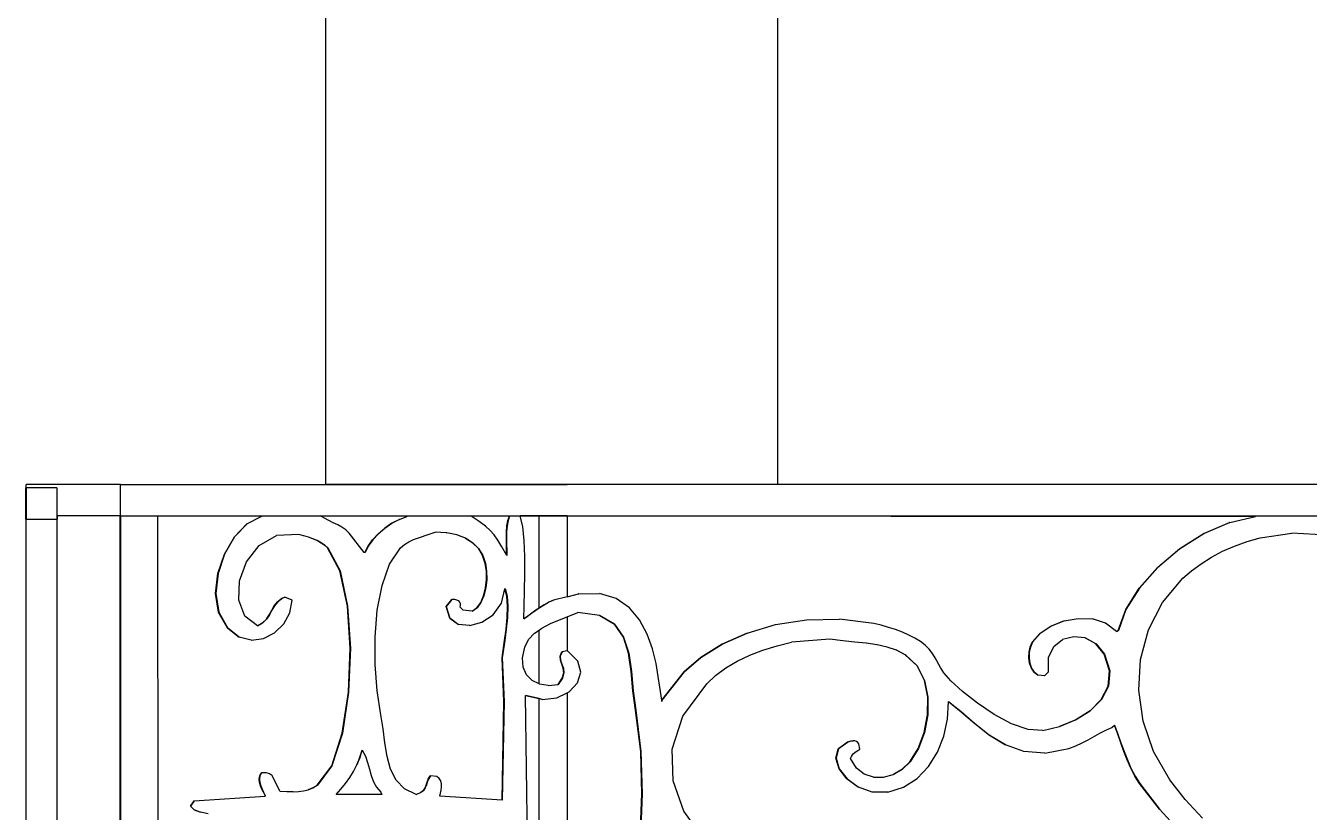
# Model space of a CAD drawing. Header units: inches. Extents: x -343 to 13887, y -13069 to -746.
# Drawn here: x 3357.75 to 3391.85, y -9209.96 to -9189.06 of the extents above; entities that cross this region are included whole.
import ezdxf

# ---------------------------------------------------------------- set-up
doc = ezdxf.new("R2010")
doc.units = ezdxf.units.IN
doc.header["$LTSCALE"] = 17
doc.header["$MEASUREMENT"] = 0
doc.layers.add('OUTLINE', color=1, linetype='Continuous', lineweight=25)

# ---------------------------------------------------------------- blocks, each defined once
blk = doc.blocks.new('fddd')
for p, q in [((-538.745, -3265.13), (-538.745, -3264.301)), ((-538.736, -3264.301), (-538.745, -3264.301)), ((-538.731, -3264.215), (-538.736, -3264.215)), ((-538.736, -3264.301), (-538.736, -3264.215)), ((-538.736, -3265.045), (-538.736, -3264.301)), ((-538.731, -3264.301), (-538.736, -3264.301)), ((-536.226, -3264.215), (-538.731, -3264.215)), ((-538.731, -3264.301), (-538.731, -3264.215)), ((-537.92, -3264.301), (-538.731, -3264.301)), ((-538.731, -3264.301), (-538.731, -3265.045)), ((-537.92, -3264.301), (-537.92, -3265.045)), ((-537.906, -3265.045), (-537.906, -3264.301)), ((-536.226, -3265.045), (-536.226, -3264.215)), ((-536.226, -3264.215), (-535.519, -3264.215)), ((-535.519, -3264.215), (-525.106, -3264.215)), ((-525.106, -3264.215), (-524.359, -3264.215)), ((-501.996, -3264.215), (-524.359, -3264.215)), ((-538.745, -3265.13), (-538.731, -3265.13)), ((-538.736, -3265.045), (-538.731, -3265.045)), ((-538.731, -3265.045), (-538.731, -3265.13)), ((-538.731, -3265.13), (-537.92, -3265.13)), ((-538.731, -3294.125), (-538.731, -3265.13)), ((-537.92, -3265.045), (-537.92, -3265.13)), ((-537.906, -3265.045), (-537.92, -3265.045)), ((-537.906, -3265.13), (-537.92, -3265.13)), ((-537.906, -3265.045), (-537.906, -3265.13)), ((-536.231, -3265.045), (-537.906, -3265.045)), ((-537.906, -3294.125), (-537.906, -3265.13)), ((-536.231, -3294.125), (-536.231, -3265.045)), ((-536.226, -3265.045), (-536.231, -3265.045)), ((-536.226, -3265.055), (-536.226, -3265.045)), ((-535.234, -3265.055), (-536.226, -3265.055)), ((-536.226, -3265.055), (-536.226, -3278.755)), ((-535.234, -3265.055), (-535.234, -3265.045)), ((-535.234, -3265.045), (-532.487, -3265.045)), ((-535.221, -3278.755), (-535.234, -3265.055)), ((-532.487, -3265.055), (-535.234, -3265.055)), ((-532.866, -3265.259), (-532.487, -3265.065)), ((-532.482, -3265.065), (-532.861, -3265.259)), ((-532.487, -3265.055), (-532.487, -3265.045)), ((-532.487, -3265.045), (-532.482, -3265.045)), ((-532.487, -3265.065), (-532.487, -3265.055)), ((-532.482, -3265.055), (-532.487, -3265.055)), ((-532.482, -3265.065), (-532.487, -3265.065)), ((-532.482, -3265.045), (-532.482, -3265.055)), ((-530.902, -3265.055), (-532.482, -3265.055)), ((-532.482, -3265.055), (-532.482, -3265.065)), ((-530.902, -3265.055), (-530.92, -3265.045)), ((-530.92, -3265.045), (-528.618, -3265.045)), ((-530.808, -3265.11), (-530.902, -3265.055)), ((-528.618, -3265.055), (-530.902, -3265.055)), ((-530.691, -3265.169), (-530.808, -3265.11)), ((-528.816, -3265.138), (-528.618, -3265.065)), ((-528.618, -3265.055), (-528.618, -3265.045)), ((-528.618, -3265.045), (-528.613, -3265.045)), ((-528.618, -3265.065), (-528.618, -3265.055)), ((-528.613, -3265.055), (-528.618, -3265.055)), ((-528.613, -3265.065), (-528.618, -3265.065)), ((-528.613, -3265.045), (-528.613, -3265.055)), ((-526.911, -3265.055), (-528.613, -3265.055)), ((-528.613, -3265.055), (-528.613, -3265.065)), ((-526.911, -3265.055), (-526.927, -3265.045)), ((-526.927, -3265.045), (-525.891, -3265.045)), ((-526.701, -3265.194), (-526.911, -3265.055)), ((-525.894, -3265.055), (-526.911, -3265.055)), ((-525.933, -3265.165), (-525.894, -3265.055)), ((-525.889, -3265.055), (-525.928, -3265.165)), ((-525.894, -3265.055), (-525.891, -3265.045)), ((-525.889, -3265.055), (-525.894, -3265.055)), ((-525.891, -3265.045), (-525.886, -3265.045)), ((-525.886, -3265.045), (-525.889, -3265.055)), ((-525.61, -3265.055), (-525.889, -3265.055)), ((-525.61, -3265.055), (-525.613, -3265.045)), ((-525.106, -3265.045), (-525.613, -3265.045)), ((-525.54, -3265.323), (-525.61, -3265.055)), ((-525.106, -3265.055), (-525.61, -3265.055)), ((-524.359, -3265.046), (-525.106, -3265.045)), ((-525.106, -3265.055), (-525.106, -3265.045)), ((-524.359, -3265.055), (-525.106, -3265.055)), ((-525.106, -3267.491), (-525.106, -3265.055)), ((-524.359, -3265.046), (-524.359, -3265.055)), ((-524.359, -3265.046), (-515.766, -3265.055)), ((-524.359, -3265.055), (-524.359, -3267.194)), ((-515.766, -3265.055), (-524.359, -3265.055)), ((-515.766, -3265.055), (-515.761, -3265.055)), ((-503.66, -3265.055), (-515.761, -3265.055)), ((-515.761, -3265.055), (-506.078, -3265.065)), ((-506.758, -3265.217), (-506.078, -3265.065)), ((-506.078, -3265.065), (-506.073, -3265.065)), ((-533.2, -3265.606), (-532.866, -3265.259)), ((-532.861, -3265.259), (-533.195, -3265.606)), ((-532.861, -3265.259), (-532.866, -3265.259)), ((-530.573, -3265.227), (-530.691, -3265.169)), ((-530.456, -3265.285), (-530.573, -3265.227)), ((-530.345, -3265.348), (-530.456, -3265.285)), ((-530.242, -3265.419), (-530.345, -3265.348)), ((-530.151, -3265.501), (-530.242, -3265.419)), ((-529.38, -3265.518), (-529.208, -3265.37)), ((-529.203, -3265.37), (-529.375, -3265.518)), ((-529.208, -3265.37), (-529.02, -3265.241)), ((-529.203, -3265.37), (-529.208, -3265.37)), ((-529.015, -3265.241), (-529.203, -3265.37)), ((-529.02, -3265.241), (-528.821, -3265.138)), ((-529.015, -3265.241), (-529.02, -3265.241)), ((-528.816, -3265.138), (-529.015, -3265.241)), ((-528.816, -3265.138), (-528.821, -3265.138)), ((-526.532, -3265.318), (-526.701, -3265.194)), ((-526.403, -3265.432), (-526.532, -3265.318)), ((-526.298, -3265.552), (-526.403, -3265.432)), ((-525.976, -3265.634), (-525.972, -3265.468)), ((-525.972, -3265.468), (-525.959, -3265.309)), ((-525.968, -3265.468), (-525.972, -3265.468)), ((-525.968, -3265.468), (-525.971, -3265.634)), ((-525.954, -3265.309), (-525.968, -3265.468)), ((-525.959, -3265.309), (-525.933, -3265.165)), ((-525.954, -3265.309), (-525.959, -3265.309)), ((-525.928, -3265.165), (-525.954, -3265.309)), ((-525.928, -3265.165), (-525.933, -3265.165)), ((-525.499, -3265.696), (-525.54, -3265.323)), ((-507.445, -3265.513), (-506.763, -3265.217)), ((-506.758, -3265.217), (-507.44, -3265.513)), ((-506.758, -3265.217), (-506.763, -3265.217)), ((-533.466, -3266.06), (-533.2, -3265.606)), ((-533.195, -3265.606), (-533.462, -3266.06)), ((-533.195, -3265.606), (-533.2, -3265.606)), ((-532.546, -3265.832), (-532.079, -3265.564)), ((-531.49, -3265.542), (-532.079, -3265.564)), ((-531.362, -3265.572), (-531.49, -3265.542)), ((-531.358, -3265.572), (-531.362, -3265.572)), ((-531.235, -3265.608), (-531.358, -3265.572)), ((-531.231, -3265.608), (-531.235, -3265.608)), ((-531.115, -3265.651), (-531.231, -3265.608)), ((-531.002, -3265.701), (-531.115, -3265.651)), ((-531.11, -3265.651), (-531.115, -3265.651)), ((-531.11, -3265.651), (-530.997, -3265.701)), ((-530.899, -3265.758), (-531.002, -3265.701)), ((-530.997, -3265.701), (-531.002, -3265.701)), ((-530.997, -3265.701), (-530.894, -3265.758)), ((-530.807, -3265.822), (-530.899, -3265.758)), ((-530.894, -3265.758), (-530.899, -3265.758)), ((-530.894, -3265.758), (-530.802, -3265.822)), ((-530.155, -3265.502), (-530.154, -3265.503)), ((-529.754, -3266.019), (-530.151, -3265.501)), ((-529.649, -3265.849), (-529.529, -3265.68)), ((-529.524, -3265.68), (-529.645, -3265.849)), ((-529.529, -3265.68), (-529.38, -3265.518)), ((-529.524, -3265.68), (-529.529, -3265.68)), ((-529.375, -3265.518), (-529.524, -3265.68)), ((-529.375, -3265.518), (-529.38, -3265.518)), ((-528.787, -3265.895), (-528.683, -3265.803)), ((-528.683, -3265.803), (-528.568, -3265.732)), ((-528.568, -3265.732), (-528.444, -3265.675)), ((-528.444, -3265.675), (-528.311, -3265.626)), ((-528.311, -3265.626), (-528.023, -3265.535)), ((-528.023, -3265.535), (-527.87, -3265.48)), ((-527.563, -3265.494), (-527.87, -3265.48)), ((-527.563, -3265.494), (-527.558, -3265.494)), ((-527.292, -3265.546), (-527.558, -3265.494)), ((-527.288, -3265.546), (-527.292, -3265.546)), ((-527.062, -3265.635), (-527.288, -3265.546)), ((-526.871, -3265.758), (-527.062, -3265.635)), ((-527.057, -3265.635), (-527.062, -3265.635)), ((-527.057, -3265.635), (-526.866, -3265.758)), ((-526.72, -3265.914), (-526.871, -3265.758)), ((-526.866, -3265.758), (-526.871, -3265.758)), ((-526.866, -3265.758), (-526.715, -3265.914)), ((-526.2, -3265.693), (-526.298, -3265.552)), ((-526.093, -3265.871), (-526.2, -3265.693)), ((-525.974, -3265.801), (-525.976, -3265.634)), ((-525.971, -3265.634), (-525.976, -3265.634)), ((-525.969, -3265.959), (-525.974, -3265.801)), ((-525.969, -3265.801), (-525.974, -3265.801)), ((-525.971, -3265.634), (-525.969, -3265.801)), ((-525.969, -3265.801), (-525.964, -3265.959)), ((-525.483, -3266.128), (-525.499, -3265.696)), ((-508.093, -3265.924), (-507.445, -3265.513)), ((-507.44, -3265.513), (-508.088, -3265.924)), ((-507.44, -3265.513), (-507.445, -3265.513)), ((-506.631, -3265.847), (-506.298, -3265.727)), ((-506.298, -3265.727), (-505.949, -3265.625)), ((-505.949, -3265.625), (-505.106, -3265.501)), ((-504.182, -3265.555), (-505.106, -3265.501)), ((-533.641, -3266.576), (-533.466, -3266.06)), ((-533.462, -3266.06), (-533.636, -3266.576)), ((-533.462, -3266.06), (-533.466, -3266.06)), ((-532.879, -3266.262), (-532.546, -3265.832)), ((-530.726, -3265.895), (-530.807, -3265.822)), ((-530.802, -3265.822), (-530.807, -3265.822)), ((-530.802, -3265.822), (-530.721, -3265.895)), ((-530.396, -3266.509), (-530.726, -3265.895)), ((-530.721, -3265.895), (-530.726, -3265.895)), ((-530.721, -3265.895), (-530.392, -3266.509)), ((-529.734, -3266.019), (-529.754, -3266.019)), ((-529.734, -3266.019), (-529.649, -3265.849)), ((-529.729, -3266.019), (-529.734, -3266.019)), ((-529.645, -3265.849), (-529.729, -3266.019)), ((-529.645, -3265.849), (-529.649, -3265.849)), ((-529.076, -3266.326), (-528.787, -3265.895)), ((-526.608, -3266.098), (-526.72, -3265.914)), ((-526.715, -3265.914), (-526.72, -3265.914)), ((-526.715, -3265.914), (-526.603, -3266.098)), ((-526.535, -3266.31), (-526.608, -3266.098)), ((-526.603, -3266.098), (-526.608, -3266.098)), ((-526.603, -3266.098), (-526.531, -3266.31)), ((-525.965, -3266.094), (-526.093, -3265.871)), ((-525.965, -3266.094), (-525.969, -3265.959)), ((-525.964, -3265.959), (-525.969, -3265.959)), ((-525.96, -3266.102), (-525.965, -3266.094)), ((-525.964, -3265.959), (-525.96, -3266.102)), ((-525.484, -3266.587), (-525.483, -3266.128)), ((-508.675, -3266.417), (-508.093, -3265.924)), ((-508.088, -3265.924), (-508.67, -3266.417)), ((-508.088, -3265.924), (-508.093, -3265.924)), ((-507.521, -3266.315), (-507.244, -3266.143)), ((-507.244, -3266.143), (-506.947, -3265.986)), ((-506.947, -3265.986), (-506.631, -3265.847)), ((-533.062, -3266.772), (-532.879, -3266.262)), ((-529.279, -3266.891), (-529.076, -3266.326)), ((-526.505, -3266.514), (-526.535, -3266.31)), ((-526.531, -3266.31), (-526.535, -3266.31)), ((-526.531, -3266.31), (-526.5, -3266.514)), ((-509.162, -3266.964), (-508.675, -3266.417)), ((-508.67, -3266.417), (-509.157, -3266.964)), ((-508.67, -3266.417), (-508.675, -3266.417)), ((-507.776, -3266.502), (-507.521, -3266.315)), ((-533.701, -3267.107), (-533.641, -3266.576)), ((-533.636, -3266.576), (-533.696, -3267.107)), ((-533.636, -3266.576), (-533.641, -3266.576)), ((-533.083, -3267.282), (-533.062, -3266.772)), ((-530.197, -3267.442), (-530.396, -3266.509)), ((-530.392, -3266.509), (-530.396, -3266.509)), ((-530.392, -3266.509), (-530.192, -3267.442)), ((-526.528, -3266.956), (-526.503, -3266.734)), ((-526.498, -3266.734), (-526.524, -3266.956)), ((-526.503, -3266.734), (-526.505, -3266.514)), ((-526.5, -3266.514), (-526.505, -3266.514)), ((-526.498, -3266.734), (-526.503, -3266.734)), ((-526.5, -3266.514), (-526.498, -3266.734)), ((-525.495, -3267.038), (-525.484, -3266.587)), ((-508.545, -3267.346), (-508.007, -3266.704)), ((-508.007, -3266.704), (-507.776, -3266.502)), ((-533.621, -3267.607), (-533.701, -3267.107)), ((-533.696, -3267.107), (-533.701, -3267.107)), ((-533.696, -3267.107), (-533.616, -3267.607)), ((-529.404, -3267.55), (-529.279, -3266.891)), ((-526.657, -3267.348), (-526.58, -3267.166)), ((-526.576, -3267.166), (-526.653, -3267.348)), ((-526.58, -3267.166), (-526.528, -3266.956)), ((-526.576, -3267.166), (-526.58, -3267.166)), ((-526.524, -3266.956), (-526.576, -3267.166)), ((-526.524, -3266.956), (-526.528, -3266.956)), ((-526.105, -3267.368), (-526.012, -3266.983)), ((-526.012, -3266.983), (-526.01, -3266.973)), ((-525.96, -3267.177), (-526.012, -3266.983)), ((-526.01, -3266.973), (-525.955, -3267.177)), ((-525.942, -3267.442), (-525.96, -3267.177)), ((-525.955, -3267.177), (-525.96, -3267.177)), ((-525.955, -3267.177), (-525.938, -3267.442)), ((-525.507, -3267.447), (-525.495, -3267.038)), ((-524.359, -3267.194), (-524.056, -3267.118)), ((-524.051, -3267.118), (-524.056, -3267.118)), ((-524.051, -3267.118), (-523.505, -3267.11)), ((-523.5, -3267.11), (-523.505, -3267.11)), ((-523.056, -3267.242), (-523.5, -3267.11)), ((-509.521, -3267.533), (-509.162, -3266.964)), ((-509.157, -3266.964), (-509.516, -3267.533)), ((-509.157, -3266.964), (-509.162, -3266.964)), ((-532.927, -3267.708), (-533.083, -3267.282)), ((-532.209, -3267.549), (-532.141, -3267.432)), ((-532.136, -3267.432), (-532.204, -3267.549)), ((-532.141, -3267.432), (-532.056, -3267.327)), ((-532.136, -3267.432), (-532.141, -3267.432)), ((-532.051, -3267.327), (-532.136, -3267.432)), ((-532.056, -3267.327), (-531.941, -3267.243)), ((-532.051, -3267.327), (-532.056, -3267.327)), ((-531.936, -3267.243), (-532.051, -3267.327)), ((-531.941, -3267.243), (-531.867, -3267.201)), ((-531.936, -3267.243), (-531.941, -3267.243)), ((-531.864, -3267.203), (-531.936, -3267.243)), ((-531.867, -3267.201), (-531.864, -3267.203)), ((-531.862, -3267.201), (-531.864, -3267.203)), ((-531.664, -3267.284), (-531.862, -3267.201)), ((-531.727, -3267.618), (-531.664, -3267.284)), ((-530.123, -3268.561), (-530.197, -3267.442)), ((-530.192, -3267.442), (-530.197, -3267.442)), ((-530.192, -3267.442), (-530.119, -3268.561)), ((-527.577, -3267.45), (-527.428, -3267.264)), ((-527.479, -3267.76), (-527.577, -3267.45)), ((-527.572, -3267.45), (-527.577, -3267.45)), ((-527.423, -3267.264), (-527.572, -3267.45)), ((-527.572, -3267.45), (-527.474, -3267.76)), ((-527.423, -3267.264), (-527.428, -3267.264)), ((-527.423, -3267.264), (-527.422, -3267.264)), ((-527.347, -3267.27), (-527.422, -3267.264)), ((-527.287, -3267.284), (-527.347, -3267.27)), ((-527.242, -3267.306), (-527.287, -3267.284)), ((-527.211, -3267.336), (-527.242, -3267.306)), ((-527.194, -3267.373), (-527.211, -3267.336)), ((-527.2, -3267.471), (-527.19, -3267.418)), ((-527.126, -3267.554), (-527.2, -3267.471)), ((-527.19, -3267.418), (-527.194, -3267.373)), ((-526.882, -3267.574), (-526.758, -3267.489)), ((-526.754, -3267.489), (-526.878, -3267.575)), ((-526.758, -3267.489), (-526.657, -3267.348)), ((-526.754, -3267.489), (-526.758, -3267.489)), ((-526.653, -3267.348), (-526.754, -3267.489)), ((-526.653, -3267.348), (-526.657, -3267.348)), ((-526.328, -3267.671), (-526.105, -3267.368)), ((-525.953, -3267.744), (-525.942, -3267.442)), ((-525.938, -3267.442), (-525.948, -3267.744)), ((-525.938, -3267.442), (-525.942, -3267.442)), ((-525.514, -3267.779), (-525.507, -3267.447)), ((-525.197, -3267.554), (-525.106, -3267.491)), ((-525.106, -3267.494), (-525.192, -3267.554)), ((-525.106, -3267.491), (-525.087, -3267.478)), ((-525.083, -3267.478), (-525.106, -3267.494)), ((-525.106, -3267.494), (-525.106, -3267.491)), ((-525.087, -3267.478), (-524.973, -3267.405)), ((-525.083, -3267.478), (-525.087, -3267.478)), ((-524.969, -3267.405), (-525.083, -3267.478)), ((-524.973, -3267.405), (-524.853, -3267.34)), ((-524.969, -3267.405), (-524.973, -3267.405)), ((-524.849, -3267.34), (-524.969, -3267.405)), ((-524.853, -3267.34), (-524.725, -3267.284)), ((-524.849, -3267.34), (-524.853, -3267.34)), ((-524.72, -3267.284), (-524.849, -3267.34)), ((-524.72, -3267.284), (-524.725, -3267.284)), ((-524.359, -3267.194), (-524.72, -3267.284)), ((-522.706, -3267.486), (-523.056, -3267.242)), ((-522.437, -3267.81), (-522.706, -3267.486)), ((-508.919, -3268.073), (-508.545, -3267.346)), ((-533.379, -3268.031), (-533.621, -3267.607)), ((-533.616, -3267.607), (-533.621, -3267.607)), ((-533.616, -3267.607), (-533.375, -3268.031)), ((-532.583, -3267.967), (-532.927, -3267.708)), ((-532.45, -3267.889), (-532.35, -3267.786)), ((-532.345, -3267.786), (-532.445, -3267.889)), ((-532.35, -3267.786), (-532.274, -3267.67)), ((-532.345, -3267.786), (-532.35, -3267.786)), ((-532.27, -3267.67), (-532.345, -3267.786)), ((-532.274, -3267.67), (-532.209, -3267.549)), ((-532.27, -3267.67), (-532.274, -3267.67)), ((-532.204, -3267.549), (-532.27, -3267.67)), ((-532.204, -3267.549), (-532.209, -3267.549)), ((-531.891, -3267.913), (-531.727, -3267.618)), ((-529.461, -3268.263), (-529.404, -3267.55)), ((-527.255, -3267.927), (-527.479, -3267.76)), ((-527.474, -3267.76), (-527.479, -3267.76)), ((-527.474, -3267.76), (-527.25, -3267.927)), ((-526.882, -3267.574), (-527.126, -3267.554)), ((-526.878, -3267.575), (-526.882, -3267.574)), ((-526.626, -3267.873), (-526.328, -3267.671)), ((-525.982, -3268.057), (-525.953, -3267.744)), ((-525.948, -3267.744), (-525.977, -3268.057)), ((-525.948, -3267.744), (-525.953, -3267.744)), ((-525.514, -3267.779), (-525.411, -3267.709)), ((-525.406, -3267.709), (-525.514, -3267.782)), ((-525.514, -3267.782), (-525.514, -3267.779)), ((-525.411, -3267.709), (-525.304, -3267.632)), ((-525.406, -3267.709), (-525.411, -3267.709)), ((-525.299, -3267.632), (-525.406, -3267.709)), ((-525.304, -3267.632), (-525.197, -3267.554)), ((-525.299, -3267.632), (-525.304, -3267.632)), ((-525.192, -3267.554), (-525.299, -3267.632)), ((-525.192, -3267.554), (-525.197, -3267.554)), ((-524.807, -3267.907), (-524.564, -3267.803)), ((-524.564, -3267.803), (-524.359, -3267.724)), ((-524.359, -3267.724), (-524.076, -3267.616)), ((-524.359, -3267.724), (-524.359, -3268.634)), ((-523.497, -3267.694), (-524.076, -3267.616)), ((-523.106, -3267.92), (-523.497, -3267.694)), ((-523.497, -3267.694), (-523.493, -3267.694)), ((-523.493, -3267.694), (-523.102, -3267.92)), ((-522.237, -3268.184), (-522.437, -3267.81)), ((-518.822, -3267.933), (-518.004, -3267.803)), ((-517.999, -3267.803), (-518.004, -3267.803)), ((-517.999, -3267.803), (-517.129, -3267.788)), ((-517.124, -3267.788), (-517.129, -3267.788)), ((-516.215, -3267.907), (-517.124, -3267.788)), ((-511.51, -3267.976), (-511.16, -3267.837)), ((-511.156, -3267.837), (-511.505, -3267.976)), ((-511.156, -3267.837), (-511.16, -3267.837)), ((-511.156, -3267.837), (-510.783, -3267.767)), ((-510.783, -3267.767), (-510.401, -3267.78)), ((-510.055, -3267.891), (-510.401, -3267.78)), ((-509.723, -3268.093), (-509.521, -3267.533)), ((-509.516, -3267.533), (-509.718, -3268.093)), ((-509.516, -3267.533), (-509.521, -3267.533)), ((-533.076, -3268.265), (-533.379, -3268.031)), ((-533.375, -3268.031), (-533.379, -3268.031)), ((-533.375, -3268.031), (-533.072, -3268.265)), ((-532.583, -3267.967), (-532.45, -3267.889)), ((-532.581, -3267.969), (-532.583, -3267.967)), ((-532.445, -3267.889), (-532.581, -3267.969)), ((-532.445, -3267.889), (-532.45, -3267.889)), ((-532.426, -3268.302), (-532.132, -3268.149)), ((-532.132, -3268.149), (-531.891, -3267.913)), ((-527.25, -3267.927), (-527.255, -3267.927)), ((-526.955, -3267.961), (-527.25, -3267.927)), ((-526.954, -3267.961), (-526.955, -3267.961)), ((-526.95, -3267.961), (-526.954, -3267.961)), ((-526.95, -3267.961), (-526.626, -3267.873)), ((-526.021, -3268.357), (-525.982, -3268.057)), ((-525.977, -3268.057), (-526.016, -3268.357)), ((-525.977, -3268.057), (-525.982, -3268.057)), ((-525.385, -3268.33), (-525.229, -3268.164)), ((-525.229, -3268.164), (-525.106, -3268.077)), ((-525.106, -3268.077), (-525.032, -3268.025)), ((-525.106, -3269.511), (-525.106, -3268.077)), ((-525.032, -3268.025), (-524.807, -3267.907)), ((-523.102, -3267.92), (-523.106, -3267.92)), ((-522.865, -3268.264), (-523.106, -3267.92)), ((-523.102, -3267.92), (-522.86, -3268.264)), ((-522.093, -3268.579), (-522.237, -3268.184)), ((-520.247, -3268.456), (-519.58, -3268.157)), ((-519.575, -3268.157), (-520.243, -3268.456)), ((-519.575, -3268.157), (-519.58, -3268.157)), ((-519.575, -3268.157), (-518.826, -3267.933)), ((-518.822, -3267.933), (-518.826, -3267.933)), ((-516.017, -3267.952), (-516.215, -3267.907)), ((-515.824, -3268.006), (-516.017, -3267.952)), ((-515.636, -3268.067), (-515.824, -3268.006)), ((-515.456, -3268.136), (-515.636, -3268.067)), ((-515.284, -3268.212), (-515.456, -3268.136)), ((-512.004, -3268.404), (-511.801, -3268.17)), ((-511.796, -3268.17), (-511.999, -3268.404)), ((-511.801, -3268.17), (-511.51, -3267.976)), ((-511.796, -3268.17), (-511.801, -3268.17)), ((-511.505, -3267.976), (-511.796, -3268.17)), ((-511.505, -3267.976), (-511.51, -3267.976)), ((-509.769, -3268.113), (-510.055, -3267.891)), ((-509.769, -3268.113), (-509.723, -3268.093)), ((-509.768, -3268.114), (-509.769, -3268.113)), ((-509.718, -3268.093), (-509.768, -3268.114)), ((-509.718, -3268.093), (-509.723, -3268.093)), ((-509.129, -3268.859), (-508.919, -3268.073)), ((-533.072, -3268.265), (-533.076, -3268.265)), ((-532.752, -3268.348), (-533.072, -3268.265)), ((-532.749, -3268.348), (-532.752, -3268.348)), ((-532.747, -3268.348), (-532.749, -3268.348)), ((-532.747, -3268.348), (-532.426, -3268.302)), ((-529.458, -3268.991), (-529.461, -3268.263)), ((-526.089, -3268.819), (-526.021, -3268.357)), ((-526.016, -3268.357), (-526.084, -3268.819)), ((-526.016, -3268.357), (-526.021, -3268.357)), ((-525.55, -3268.817), (-525.489, -3268.529)), ((-525.489, -3268.529), (-525.385, -3268.33)), ((-522.86, -3268.264), (-522.865, -3268.264)), ((-522.73, -3268.694), (-522.865, -3268.264)), ((-522.86, -3268.264), (-522.725, -3268.694)), ((-520.811, -3268.807), (-520.247, -3268.456)), ((-520.243, -3268.456), (-520.806, -3268.807)), ((-520.243, -3268.456), (-520.247, -3268.456)), ((-519.158, -3268.608), (-518.785, -3268.494)), ((-518.785, -3268.494), (-518.397, -3268.404)), ((-517.38, -3268.321), (-518.397, -3268.404)), ((-517.041, -3268.364), (-517.38, -3268.321)), ((-517.041, -3268.364), (-517.037, -3268.364)), ((-516.718, -3268.398), (-517.037, -3268.364)), ((-516.714, -3268.398), (-516.718, -3268.398)), ((-516.415, -3268.43), (-516.714, -3268.398)), ((-516.41, -3268.43), (-516.415, -3268.43)), ((-516.13, -3268.471), (-516.41, -3268.43)), ((-516.125, -3268.471), (-516.13, -3268.471)), ((-515.862, -3268.53), (-516.125, -3268.471)), ((-515.857, -3268.53), (-515.862, -3268.53)), ((-515.611, -3268.615), (-515.857, -3268.53)), ((-515.124, -3268.294), (-515.284, -3268.212)), ((-514.975, -3268.384), (-515.124, -3268.294)), ((-514.846, -3268.481), (-514.975, -3268.384)), ((-514.743, -3268.586), (-514.846, -3268.481)), ((-512.091, -3268.669), (-512.06, -3268.529)), ((-512.055, -3268.529), (-512.086, -3268.669)), ((-512.06, -3268.529), (-512.004, -3268.404)), ((-512.055, -3268.529), (-512.06, -3268.529)), ((-511.999, -3268.404), (-512.055, -3268.529)), ((-511.999, -3268.404), (-512.004, -3268.404)), ((-511.576, -3268.806), (-511.436, -3268.518)), ((-511.436, -3268.518), (-511.199, -3268.332)), ((-510.905, -3268.254), (-511.199, -3268.332)), ((-510.601, -3268.289), (-510.905, -3268.254)), ((-510.315, -3268.441), (-510.601, -3268.289)), ((-510.596, -3268.289), (-510.601, -3268.289)), ((-510.596, -3268.289), (-510.31, -3268.441)), ((-510.095, -3268.715), (-510.315, -3268.441)), ((-510.31, -3268.441), (-510.315, -3268.441)), ((-510.31, -3268.441), (-510.09, -3268.715)), ((-530.171, -3269.73), (-530.123, -3268.561)), ((-530.119, -3268.561), (-530.166, -3269.73)), ((-530.119, -3268.561), (-530.123, -3268.561)), ((-526.039, -3269.98), (-526.089, -3268.819)), ((-526.084, -3268.819), (-526.089, -3268.819)), ((-526.084, -3268.819), (-526.035, -3269.98)), ((-525.531, -3269.065), (-525.55, -3268.817)), ((-524.548, -3268.77), (-524.502, -3268.653)), ((-524.543, -3268.77), (-524.548, -3268.77)), ((-524.54, -3268.878), (-524.548, -3268.77)), ((-524.497, -3268.653), (-524.543, -3268.77)), ((-524.543, -3268.77), (-524.535, -3268.878)), ((-524.535, -3268.878), (-524.54, -3268.878)), ((-524.504, -3268.983), (-524.54, -3268.878)), ((-524.535, -3268.878), (-524.499, -3268.983)), ((-524.497, -3268.653), (-524.502, -3268.653)), ((-524.359, -3268.634), (-524.497, -3268.653)), ((-524.359, -3268.634), (-524.353, -3268.632)), ((-524.348, -3268.632), (-524.353, -3268.632)), ((-524.077, -3268.905), (-524.348, -3268.632)), ((-522.66, -3269.182), (-522.73, -3268.694)), ((-522.725, -3268.694), (-522.73, -3268.694)), ((-522.725, -3268.694), (-522.655, -3269.182)), ((-521.993, -3268.964), (-522.093, -3268.579)), ((-521.253, -3269.192), (-520.811, -3268.807)), ((-520.806, -3268.807), (-521.249, -3269.192)), ((-520.806, -3268.807), (-520.811, -3268.807)), ((-519.843, -3268.904), (-519.512, -3268.745)), ((-519.512, -3268.745), (-519.158, -3268.608)), ((-515.377, -3268.736), (-515.611, -3268.615)), ((-515.607, -3268.615), (-515.611, -3268.615)), ((-515.607, -3268.615), (-515.372, -3268.736)), ((-515.064, -3269.029), (-515.377, -3268.736)), ((-515.372, -3268.736), (-515.377, -3268.736)), ((-515.372, -3268.736), (-515.059, -3269.029)), ((-514.658, -3268.698), (-514.743, -3268.586)), ((-514.584, -3268.816), (-514.658, -3268.698)), ((-514.44, -3269.074), (-514.584, -3268.816)), ((-512.095, -3268.815), (-512.091, -3268.669)), ((-512.074, -3268.957), (-512.095, -3268.815)), ((-512.091, -3268.815), (-512.095, -3268.815)), ((-512.086, -3268.669), (-512.091, -3268.669)), ((-512.086, -3268.669), (-512.091, -3268.815)), ((-512.091, -3268.815), (-512.07, -3268.957)), ((-511.578, -3269.192), (-511.576, -3268.806)), ((-509.952, -3269.164), (-510.095, -3268.715)), ((-510.09, -3268.715), (-510.095, -3268.715)), ((-510.09, -3268.715), (-509.947, -3269.164)), ((-509.177, -3269.678), (-509.129, -3268.859)), ((-529.404, -3269.694), (-529.458, -3268.991)), ((-525.442, -3269.267), (-525.531, -3269.065)), ((-524.499, -3268.983), (-524.504, -3268.983)), ((-524.466, -3269.094), (-524.504, -3268.983)), ((-524.499, -3268.983), (-524.462, -3269.094)), ((-524.489, -3269.357), (-524.453, -3269.216)), ((-524.448, -3269.216), (-524.484, -3269.357)), ((-524.462, -3269.094), (-524.466, -3269.094)), ((-524.453, -3269.216), (-524.466, -3269.094)), ((-524.462, -3269.094), (-524.448, -3269.216)), ((-524.448, -3269.216), (-524.453, -3269.216)), ((-524.089, -3269.482), (-524.001, -3269.199)), ((-524.001, -3269.199), (-524.077, -3268.905)), ((-522.655, -3269.182), (-522.66, -3269.182)), ((-522.612, -3269.697), (-522.66, -3269.182)), ((-522.655, -3269.182), (-522.607, -3269.697)), ((-521.849, -3269.939), (-521.993, -3268.964)), ((-521.849, -3269.939), (-521.253, -3269.192)), ((-521.249, -3269.192), (-521.844, -3269.939)), ((-521.249, -3269.192), (-521.253, -3269.192)), ((-520.418, -3269.285), (-520.146, -3269.085)), ((-520.146, -3269.085), (-519.843, -3268.904)), ((-514.869, -3269.414), (-515.064, -3269.029)), ((-515.059, -3269.029), (-515.064, -3269.029)), ((-515.059, -3269.029), (-514.864, -3269.414)), ((-514.355, -3269.213), (-514.44, -3269.074)), ((-514.169, -3269.431), (-514.355, -3269.213)), ((-512.027, -3269.088), (-512.074, -3268.957)), ((-512.07, -3268.957), (-512.074, -3268.957)), ((-512.07, -3268.957), (-512.023, -3269.088)), ((-511.954, -3269.197), (-512.027, -3269.088)), ((-512.023, -3269.088), (-512.027, -3269.088)), ((-512.023, -3269.088), (-511.95, -3269.197)), ((-511.855, -3269.275), (-511.954, -3269.197)), ((-511.95, -3269.197), (-511.954, -3269.197)), ((-511.95, -3269.197), (-511.851, -3269.275)), ((-511.677, -3269.296), (-511.578, -3269.192)), ((-509.989, -3269.569), (-509.952, -3269.164)), ((-509.947, -3269.164), (-509.984, -3269.569)), ((-509.947, -3269.164), (-509.952, -3269.164)), ((-525.294, -3269.419), (-525.442, -3269.267)), ((-525.106, -3269.511), (-525.294, -3269.419)), ((-525.097, -3269.516), (-525.106, -3269.511)), ((-524.861, -3269.553), (-525.097, -3269.516)), ((-524.861, -3269.553), (-524.601, -3269.524)), ((-524.601, -3269.524), (-524.489, -3269.357)), ((-524.596, -3269.524), (-524.601, -3269.524)), ((-524.484, -3269.357), (-524.596, -3269.524)), ((-524.484, -3269.357), (-524.489, -3269.357)), ((-524.31, -3269.718), (-524.089, -3269.482)), ((-521.284, -3270.369), (-520.654, -3269.503)), ((-520.654, -3269.503), (-520.418, -3269.285)), ((-514.781, -3269.859), (-514.869, -3269.414)), ((-514.864, -3269.414), (-514.869, -3269.414)), ((-514.864, -3269.414), (-514.776, -3269.859)), ((-513.859, -3269.714), (-514.169, -3269.431)), ((-511.851, -3269.275), (-511.855, -3269.275)), ((-511.682, -3269.296), (-511.851, -3269.275)), ((-511.677, -3269.296), (-511.682, -3269.296)), ((-510.173, -3269.925), (-509.989, -3269.569)), ((-509.984, -3269.569), (-510.168, -3269.925)), ((-509.984, -3269.569), (-509.989, -3269.569)), ((-530.336, -3270.816), (-530.171, -3269.73)), ((-530.166, -3269.73), (-530.331, -3270.816)), ((-530.166, -3269.73), (-530.171, -3269.73)), ((-529.308, -3270.333), (-529.404, -3269.694)), ((-525.464, -3269.816), (-525.464, -3269.814)), ((-525.464, -3269.814), (-525.106, -3269.9)), ((-525.106, -3269.9), (-525.464, -3269.816)), ((-525.366, -3278.065), (-525.464, -3269.816)), ((-525.033, -3269.919), (-525.106, -3269.9)), ((-525.106, -3277.813), (-525.106, -3269.9)), ((-525.028, -3269.919), (-524.633, -3269.876)), ((-524.633, -3269.876), (-524.359, -3269.742)), ((-524.359, -3269.742), (-524.31, -3269.718)), ((-524.359, -3269.742), (-524.359, -3276.765)), ((-522.543, -3270.209), (-522.612, -3269.697)), ((-522.607, -3269.697), (-522.612, -3269.697)), ((-522.607, -3269.697), (-522.538, -3270.209)), ((-514.787, -3270.332), (-514.781, -3269.859)), ((-514.776, -3269.859), (-514.782, -3270.332)), ((-514.776, -3269.859), (-514.781, -3269.859)), ((-513.463, -3270.024), (-513.859, -3269.714)), ((-509.063, -3270.501), (-509.177, -3269.678)), ((-526.089, -3272.593), (-526.039, -3269.98)), ((-526.035, -3269.98), (-526.084, -3272.593)), ((-526.035, -3269.98), (-526.039, -3269.98)), ((-525.03, -3269.919), (-525.033, -3269.919)), ((-525.028, -3269.919), (-525.03, -3269.919)), ((-522.405, -3271.307), (-522.543, -3270.209)), ((-522.538, -3270.209), (-522.543, -3270.209)), ((-522.538, -3270.209), (-522.4, -3271.307)), ((-521.849, -3269.948), (-521.849, -3269.939)), ((-521.844, -3269.939), (-521.849, -3269.939)), ((-521.844, -3269.98), (-521.849, -3269.948)), ((-521.844, -3269.939), (-521.844, -3269.98)), ((-514.254, -3270.442), (-514.231, -3269.984)), ((-514.231, -3269.98), (-513.891, -3270.254)), ((-514.231, -3269.984), (-514.231, -3269.98)), ((-513.896, -3270.254), (-514.231, -3269.984)), ((-513.015, -3270.321), (-513.463, -3270.024)), ((-510.852, -3270.467), (-510.471, -3270.226)), ((-510.466, -3270.226), (-510.847, -3270.467)), ((-510.471, -3270.226), (-510.173, -3269.925)), ((-510.466, -3270.226), (-510.471, -3270.226)), ((-510.168, -3269.925), (-510.466, -3270.226)), ((-510.168, -3269.925), (-510.173, -3269.925)), ((-529.251, -3270.699), (-529.308, -3270.333)), ((-521.568, -3271.238), (-521.284, -3270.369)), ((-514.875, -3270.797), (-514.787, -3270.332)), ((-514.782, -3270.332), (-514.87, -3270.797)), ((-514.782, -3270.332), (-514.787, -3270.332)), ((-514.353, -3270.895), (-514.254, -3270.442)), ((-513.538, -3270.564), (-513.896, -3270.254)), ((-513.891, -3270.254), (-513.896, -3270.254)), ((-513.891, -3270.254), (-513.533, -3270.564)), ((-513.15, -3270.87), (-513.538, -3270.564)), ((-513.533, -3270.564), (-513.538, -3270.564)), ((-513.533, -3270.564), (-513.145, -3270.87)), ((-512.553, -3270.567), (-513.015, -3270.321)), ((-512.111, -3270.722), (-512.553, -3270.567)), ((-511.283, -3270.643), (-510.852, -3270.467)), ((-510.847, -3270.467), (-511.278, -3270.643)), ((-510.847, -3270.467), (-510.852, -3270.467)), ((-508.788, -3271.302), (-509.063, -3270.501)), ((-530.613, -3271.684), (-530.336, -3270.816)), ((-530.331, -3270.816), (-530.609, -3271.684)), ((-530.331, -3270.816), (-530.336, -3270.816)), ((-529.203, -3271.074), (-529.251, -3270.699)), ((-515.034, -3271.224), (-514.875, -3270.797)), ((-514.87, -3270.797), (-515.03, -3271.224)), ((-514.87, -3270.797), (-514.875, -3270.797)), ((-514.524, -3271.321), (-514.353, -3270.895)), ((-512.718, -3271.13), (-513.15, -3270.87)), ((-513.145, -3270.87), (-513.15, -3270.87)), ((-513.145, -3270.87), (-512.713, -3271.13)), ((-511.727, -3270.748), (-512.111, -3270.722)), ((-511.727, -3270.748), (-511.283, -3270.643)), ((-511.278, -3270.643), (-511.283, -3270.643)), ((-510.519, -3270.993), (-510.208, -3270.819)), ((-510.208, -3270.819), (-510.052, -3270.737)), ((-510.052, -3270.737), (-509.892, -3270.665)), ((-509.892, -3270.665), (-509.821, -3270.606)), ((-509.821, -3270.606), (-509.817, -3270.603)), ((-509.735, -3270.84), (-509.821, -3270.606)), ((-509.817, -3270.603), (-509.73, -3270.84)), ((-509.653, -3271.074), (-509.735, -3270.84)), ((-509.73, -3270.84), (-509.735, -3270.84)), ((-509.73, -3270.84), (-509.648, -3271.074)), ((-529.866, -3271.469), (-529.804, -3271.266)), ((-529.804, -3271.266), (-529.838, -3271.36)), ((-529.804, -3271.266), (-529.722, -3271.427)), ((-529.143, -3271.439), (-529.203, -3271.074)), ((-521.546, -3272.086), (-521.568, -3271.238)), ((-517.222, -3271.484), (-517.157, -3271.236)), ((-517.152, -3271.236), (-517.218, -3271.484)), ((-517.157, -3271.236), (-516.914, -3271.059)), ((-517.152, -3271.236), (-517.157, -3271.236)), ((-516.909, -3271.059), (-517.152, -3271.236)), ((-516.914, -3271.059), (-516.865, -3271.036)), ((-516.909, -3271.059), (-516.914, -3271.059)), ((-516.861, -3271.036), (-516.909, -3271.059)), ((-516.861, -3271.036), (-516.865, -3271.036)), ((-516.861, -3271.036), (-516.817, -3271.023)), ((-516.812, -3271.023), (-516.817, -3271.023)), ((-516.812, -3271.023), (-516.769, -3271.019)), ((-516.769, -3271.019), (-516.767, -3271.019)), ((-516.764, -3271.019), (-516.767, -3271.019)), ((-516.72, -3271.024), (-516.764, -3271.019)), ((-516.678, -3271.039), (-516.72, -3271.024)), ((-516.684, -3271.302), (-516.64, -3271.275)), ((-516.642, -3271.065), (-516.678, -3271.039)), ((-516.612, -3271.1), (-516.642, -3271.065)), ((-516.64, -3271.275), (-516.587, -3271.245)), ((-516.587, -3271.245), (-516.612, -3271.1)), ((-515.253, -3271.577), (-515.034, -3271.224)), ((-515.03, -3271.224), (-515.248, -3271.577)), ((-515.03, -3271.224), (-515.034, -3271.224)), ((-512.713, -3271.13), (-512.718, -3271.13)), ((-512.231, -3271.304), (-512.713, -3271.13)), ((-511.67, -3271.349), (-511.032, -3271.225)), ((-511.032, -3271.225), (-510.851, -3271.157)), ((-510.851, -3271.157), (-510.681, -3271.078)), ((-510.681, -3271.078), (-510.519, -3270.993)), ((-509.571, -3271.303), (-509.653, -3271.074)), ((-509.648, -3271.074), (-509.653, -3271.074)), ((-509.648, -3271.074), (-509.566, -3271.303)), ((-529.944, -3271.656), (-529.866, -3271.469)), ((-529.913, -3271.569), (-529.944, -3271.656)), ((-529.838, -3271.36), (-529.913, -3271.569)), ((-529.871, -3271.469), (-529.913, -3271.569)), ((-529.838, -3271.36), (-529.871, -3271.469)), ((-529.866, -3271.469), (-529.871, -3271.469)), ((-529.722, -3271.427), (-529.662, -3271.597)), ((-529.662, -3271.597), (-529.613, -3271.771)), ((-529.051, -3271.777), (-529.143, -3271.439)), ((-522.4, -3271.307), (-522.405, -3271.307)), ((-522.374, -3272.429), (-522.405, -3271.307)), ((-522.4, -3271.307), (-522.369, -3272.429)), ((-517.137, -3271.762), (-517.222, -3271.484)), ((-517.218, -3271.484), (-517.222, -3271.484)), ((-517.218, -3271.484), (-517.132, -3271.762)), ((-516.835, -3271.494), (-516.809, -3271.44)), ((-516.677, -3271.747), (-516.835, -3271.494)), ((-516.809, -3271.44), (-516.782, -3271.396)), ((-516.782, -3271.396), (-516.754, -3271.36)), ((-516.754, -3271.36), (-516.722, -3271.33)), ((-516.722, -3271.33), (-516.684, -3271.302)), ((-515.458, -3271.776), (-515.253, -3271.577)), ((-515.248, -3271.577), (-515.453, -3271.776)), ((-515.248, -3271.577), (-515.253, -3271.577)), ((-514.763, -3271.701), (-514.524, -3271.321)), ((-512.226, -3271.304), (-512.231, -3271.304)), ((-511.674, -3271.349), (-512.226, -3271.304)), ((-511.673, -3271.349), (-511.674, -3271.349)), ((-511.67, -3271.349), (-511.673, -3271.349)), ((-509.484, -3271.527), (-509.571, -3271.303)), ((-509.566, -3271.303), (-509.571, -3271.303)), ((-509.566, -3271.303), (-509.479, -3271.527)), ((-509.389, -3271.745), (-509.484, -3271.527)), ((-509.479, -3271.527), (-509.484, -3271.527)), ((-509.479, -3271.527), (-509.384, -3271.745)), ((-508.354, -3272.054), (-508.788, -3271.302)), ((-532.541, -3272.035), (-532.527, -3271.949)), ((-532.523, -3271.949), (-532.536, -3272.035)), ((-532.527, -3271.949), (-532.487, -3271.868)), ((-532.523, -3271.949), (-532.527, -3271.949)), ((-532.482, -3271.868), (-532.523, -3271.949)), ((-532.487, -3271.868), (-532.482, -3271.868)), ((-532.457, -3271.868), (-532.482, -3271.868)), ((-532.401, -3271.87), (-532.457, -3271.868)), ((-532.357, -3271.874), (-532.401, -3271.87)), ((-532.323, -3271.88), (-532.357, -3271.874)), ((-532.294, -3271.888), (-532.323, -3271.88)), ((-532.268, -3271.899), (-532.294, -3271.888)), ((-532.241, -3271.913), (-532.268, -3271.899)), ((-532.209, -3271.93), (-532.241, -3271.913)), ((-532.213, -3271.932), (-532.212, -3271.934)), ((-531.986, -3272.365), (-532.209, -3271.93)), ((-530.999, -3272.199), (-530.613, -3271.684)), ((-530.609, -3271.684), (-530.994, -3272.199)), ((-530.609, -3271.684), (-530.613, -3271.684)), ((-530.138, -3271.996), (-530.035, -3271.831)), ((-530.035, -3271.831), (-529.944, -3271.656)), ((-529.613, -3271.771), (-529.564, -3271.943)), ((-529.564, -3271.943), (-529.504, -3272.106)), ((-528.905, -3272.07), (-529.051, -3271.777)), ((-528.049, -3272.039), (-527.998, -3271.951)), ((-527.994, -3271.951), (-528.045, -3272.039)), ((-527.998, -3271.951), (-527.994, -3271.951)), ((-527.82, -3271.971), (-527.994, -3271.951)), ((-516.93, -3272.031), (-517.137, -3271.762)), ((-517.132, -3271.762), (-517.137, -3271.762)), ((-517.132, -3271.762), (-516.925, -3272.031)), ((-516.467, -3271.909), (-516.677, -3271.747)), ((-516.221, -3271.987), (-516.467, -3271.909)), ((-515.957, -3271.987), (-515.7, -3271.915)), ((-515.7, -3271.915), (-515.458, -3271.776)), ((-515.695, -3271.915), (-515.7, -3271.915)), ((-515.453, -3271.776), (-515.695, -3271.915)), ((-515.453, -3271.776), (-515.458, -3271.776)), ((-515.065, -3272.018), (-514.763, -3271.701)), ((-509.28, -3271.955), (-509.389, -3271.745)), ((-509.384, -3271.745), (-509.389, -3271.745)), ((-509.384, -3271.745), (-509.275, -3271.955)), ((-509.152, -3272.158), (-509.28, -3271.955)), ((-509.275, -3271.955), (-509.28, -3271.955)), ((-509.275, -3271.955), (-509.148, -3272.158)), ((-532.532, -3272.124), (-532.541, -3272.035)), ((-532.536, -3272.035), (-532.541, -3272.035)), ((-532.536, -3272.035), (-532.527, -3272.124)), ((-532.507, -3272.213), (-532.532, -3272.124)), ((-532.527, -3272.124), (-532.532, -3272.124)), ((-532.527, -3272.124), (-532.502, -3272.213)), ((-532.471, -3272.302), (-532.507, -3272.213)), ((-532.502, -3272.213), (-532.507, -3272.213)), ((-532.502, -3272.213), (-532.466, -3272.302)), ((-531.242, -3272.32), (-531.12, -3272.27)), ((-531.115, -3272.27), (-531.237, -3272.32)), ((-531.12, -3272.27), (-530.999, -3272.199)), ((-531.115, -3272.27), (-531.12, -3272.27)), ((-530.994, -3272.199), (-531.115, -3272.27)), ((-530.994, -3272.199), (-530.999, -3272.199)), ((-530.371, -3272.302), (-530.251, -3272.152)), ((-530.251, -3272.152), (-530.138, -3271.996)), ((-529.504, -3272.106), (-529.422, -3272.256)), ((-529.422, -3272.256), (-529.308, -3272.386)), ((-528.683, -3272.3), (-528.905, -3272.07)), ((-528.181, -3272.337), (-528.135, -3272.271)), ((-528.13, -3272.271), (-528.176, -3272.337)), ((-528.135, -3272.271), (-528.106, -3272.2)), ((-528.13, -3272.271), (-528.135, -3272.271)), ((-528.101, -3272.2), (-528.13, -3272.271)), ((-528.106, -3272.2), (-528.081, -3272.123)), ((-528.101, -3272.2), (-528.106, -3272.2)), ((-528.077, -3272.123), (-528.101, -3272.2)), ((-528.081, -3272.123), (-528.049, -3272.039)), ((-528.077, -3272.123), (-528.081, -3272.123)), ((-528.045, -3272.039), (-528.077, -3272.123)), ((-528.045, -3272.039), (-528.049, -3272.039)), ((-527.758, -3272.02), (-527.82, -3271.971)), ((-527.72, -3272.085), (-527.758, -3272.02)), ((-527.7, -3272.161), (-527.72, -3272.085)), ((-527.705, -3272.328), (-527.696, -3272.243)), ((-527.696, -3272.243), (-527.7, -3272.161)), ((-521.257, -3272.887), (-521.546, -3272.086)), ((-516.627, -3272.251), (-516.93, -3272.031)), ((-516.925, -3272.031), (-516.93, -3272.031)), ((-516.925, -3272.031), (-516.622, -3272.251)), ((-516.622, -3272.251), (-516.627, -3272.251)), ((-516.257, -3272.383), (-516.622, -3272.251)), ((-516.221, -3271.987), (-515.957, -3271.987)), ((-515.843, -3272.386), (-515.426, -3272.252)), ((-515.426, -3272.252), (-515.065, -3272.018)), ((-508.629, -3272.837), (-509.152, -3272.158)), ((-509.148, -3272.158), (-509.152, -3272.158)), ((-509.148, -3272.158), (-508.624, -3272.837)), ((-507.941, -3272.581), (-508.354, -3272.054)), ((-534.371, -3272.759), (-534.272, -3272.614)), ((-534.267, -3272.614), (-534.366, -3272.759)), ((-534.267, -3272.614), (-534.272, -3272.614)), ((-534.267, -3272.614), (-532.387, -3272.49)), ((-532.429, -3272.388), (-532.471, -3272.302)), ((-532.466, -3272.302), (-532.471, -3272.302)), ((-532.466, -3272.302), (-532.425, -3272.388)), ((-532.387, -3272.469), (-532.429, -3272.388)), ((-532.425, -3272.388), (-532.429, -3272.388)), ((-532.425, -3272.388), (-532.383, -3272.469)), ((-532.387, -3272.49), (-532.387, -3272.469)), ((-532.383, -3272.469), (-532.387, -3272.469)), ((-532.383, -3272.49), (-532.387, -3272.49)), ((-532.383, -3272.469), (-532.383, -3272.49)), ((-531.805, -3272.373), (-531.986, -3272.365)), ((-531.643, -3272.376), (-531.805, -3272.373)), ((-531.643, -3272.376), (-531.502, -3272.37)), ((-531.497, -3272.37), (-531.502, -3272.37)), ((-531.497, -3272.37), (-531.368, -3272.352)), ((-531.363, -3272.352), (-531.368, -3272.352)), ((-531.363, -3272.352), (-531.242, -3272.32)), ((-531.237, -3272.32), (-531.242, -3272.32)), ((-530.498, -3272.448), (-530.371, -3272.302)), ((-529.283, -3272.448), (-530.498, -3272.448)), ((-529.308, -3272.386), (-529.283, -3272.448)), ((-528.368, -3272.447), (-528.683, -3272.3)), ((-528.368, -3272.447), (-528.255, -3272.396)), ((-528.366, -3272.448), (-528.368, -3272.447)), ((-528.25, -3272.396), (-528.366, -3272.448)), ((-528.255, -3272.396), (-528.181, -3272.337)), ((-528.25, -3272.396), (-528.255, -3272.396)), ((-528.176, -3272.337), (-528.25, -3272.396)), ((-528.176, -3272.337), (-528.181, -3272.337)), ((-527.746, -3272.49), (-527.723, -3272.412)), ((-526.089, -3272.593), (-527.746, -3272.49)), ((-527.723, -3272.412), (-527.705, -3272.328)), ((-526.084, -3272.593), (-526.089, -3272.593)), ((-522.419, -3273.563), (-522.374, -3272.429)), ((-522.369, -3272.429), (-522.414, -3273.563)), ((-522.369, -3272.429), (-522.374, -3272.429)), ((-516.252, -3272.383), (-516.257, -3272.383)), ((-515.848, -3272.386), (-516.252, -3272.383)), ((-515.843, -3272.386), (-515.848, -3272.386)), ((-507.481, -3273.079), (-507.941, -3272.581)), ((-534.272, -3272.851), (-534.371, -3272.759)), ((-534.366, -3272.759), (-534.371, -3272.759)), ((-534.366, -3272.759), (-534.267, -3272.851)), ((-534.109, -3272.915), (-534.272, -3272.851)), ((-534.267, -3272.851), (-534.272, -3272.851)), ((-534.267, -3272.851), (-534.104, -3272.915)), ((-534.104, -3272.915), (-534.109, -3272.915)), ((-533.901, -3272.957), (-534.104, -3272.915)), ((-520.742, -3273.618), (-521.257, -3272.887)), ((-508.041, -3273.477), (-508.629, -3272.837)), ((-508.624, -3272.837), (-508.629, -3272.837)), ((-508.624, -3272.837), (-508.037, -3273.477))]:
    blk.add_line(p, q)

msp = doc.modelspace()

# ---------------------------------------------------------------- linework, layer by layer
at = {"layer": 'OUTLINE'}
msp.add_lwpolyline([(3377.726, -9170.163), (3377.726, -9201.253), (3365.726, -9201.253), (3365.726, -9170.163)], dxfattribs=at)

# ---------------------------------------------------------------- block references
msp.add_blockref('fddd', (3896.495, -5937.038), dxfattribs=at)

doc.saveas('drawing.dxf')
